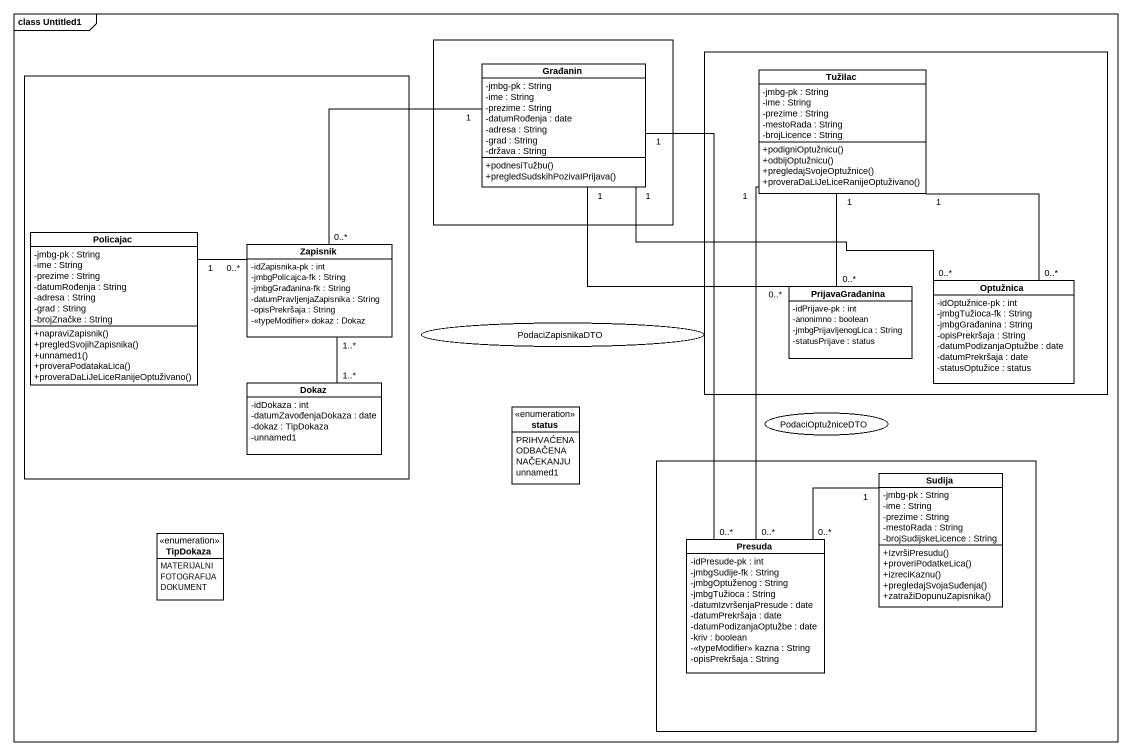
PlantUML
@startuml
mainframe class Untitled1
allowmixing
hide circle
hide empty members
skinparam classAttributeIconSize 0
rectangle " " as rectangle1 {
  class Građanin {
    -jmbg-pk : String
    -ime : String
    -prezime : String
    -datumRođenja : date
    -adresa : String
    -grad : String
    -država : String
    +podnesiTužbu()
    +pregledSudskihPozivaIPrijava()
  }
}
rectangle " " as rectangle2 {
  class Tužilac {
    -jmbg-pk : String
    -ime : String
    -prezime : String
    -mestoRada : String
    -brojLicence : String
    +podigniOptužnicu()
    +odbijOptužnicu()
    +pregledajSvojeOptužnice()
    +proveraDaLiJeLiceRanijeOptuživano()
  }
  class Optužnica {
    -idOptužnice-pk : int
    -jmbgTužioca-fk : String
    -jmbgGrađanina : String
    -opisPrekršaja : String
    -datumPodizanjaOptužbe : date
    -datumPrekršaja : date
    -statusOptužice : status
  }
  class PrijavaGrađanina {
    -idPrijave-pk : int
    -anonimno : boolean
    -jmbgPrijavljenogLica : String
    -statusPrijave : status
  }
}
rectangle " " as rectangle3 {
  class Policajac {
    -jmbg-pk : String
    -ime : String
    -prezime : String
    -datumRođenja : String
    -adresa : String
    -grad : String
    -brojZnačke : String
    +napraviZapisnik()
    +pregledSvojihZapisnika()
    +unnamed1()
    +proveraPodatakaLica()
    +proveraDaLiJeLiceRanijeOptuživano()
  }
  class Zapisnik {
    -idZapisnika-pk : int
    -jmbgPolicajca-fk : String
    -jmbgGrađanina-fk : String
    -datumPravljenjaZapisnika : String
    -opisPrekršaja : String
    -<<typeModifier>> dokaz : Dokaz
  }
  class Dokaz {
    -idDokaza : int
    -datumZavođenjaDokaza : date
    -dokaz : TipDokaza
    -unnamed1
  }
}
usecase PodaciZapisnikaDTO
enum status {
  PRIHVAĆENA
  ODBAČENA
  NAČEKANJU
  unnamed1
}
usecase PodaciOptužniceDTO
rectangle " " as rectangle4 {
  class Sudija {
    -jmbg-pk : String
    -ime : String
    -prezime : String
    -mestoRada : String
    -brojSudijskeLicence : String
    +IzvršiPresudu()
    +proveriPodatkeLica()
    +izreciKaznu()
    +pregledajSvojaSuđenja()
    +zatražiDopunuZapisnika()
  }
  class Presuda {
    -idPresude-pk : int
    -jmbgSudije-fk : String
    -jmbgOptuženog : String
    -jmbgTužioca : String
    -datumIzvršenjaPresude : date
    -datumPrekršaja : date
    -datumPodizanjaOptužbe : date
    -kriv : boolean
    -<<typeModifier>> kazna : String
    -opisPrekršaja : String
  }
}
enum TipDokaza {
  MATERIJALNI
  FOTOGRAFIJA
  DOKUMENT
}
Građanin "1" -- "0..*" Zapisnik
Građanin "1" -right- "0..*" Optužnica
Građanin "1" -- "0..*" PrijavaGrađanina
Građanin "1" -- "0..*" Presuda
Tužilac "1" -- "0..*" Optužnica
Tužilac "1" -- "0..*" Presuda
Zapisnik "0..*" -left- "1" Policajac
PrijavaGrađanina "0..*" -up- "1" Tužilac
Dokaz "1..*" -up- "1..*" Zapisnik
Sudija "1" -left- "0..*" Presuda
@enduml
